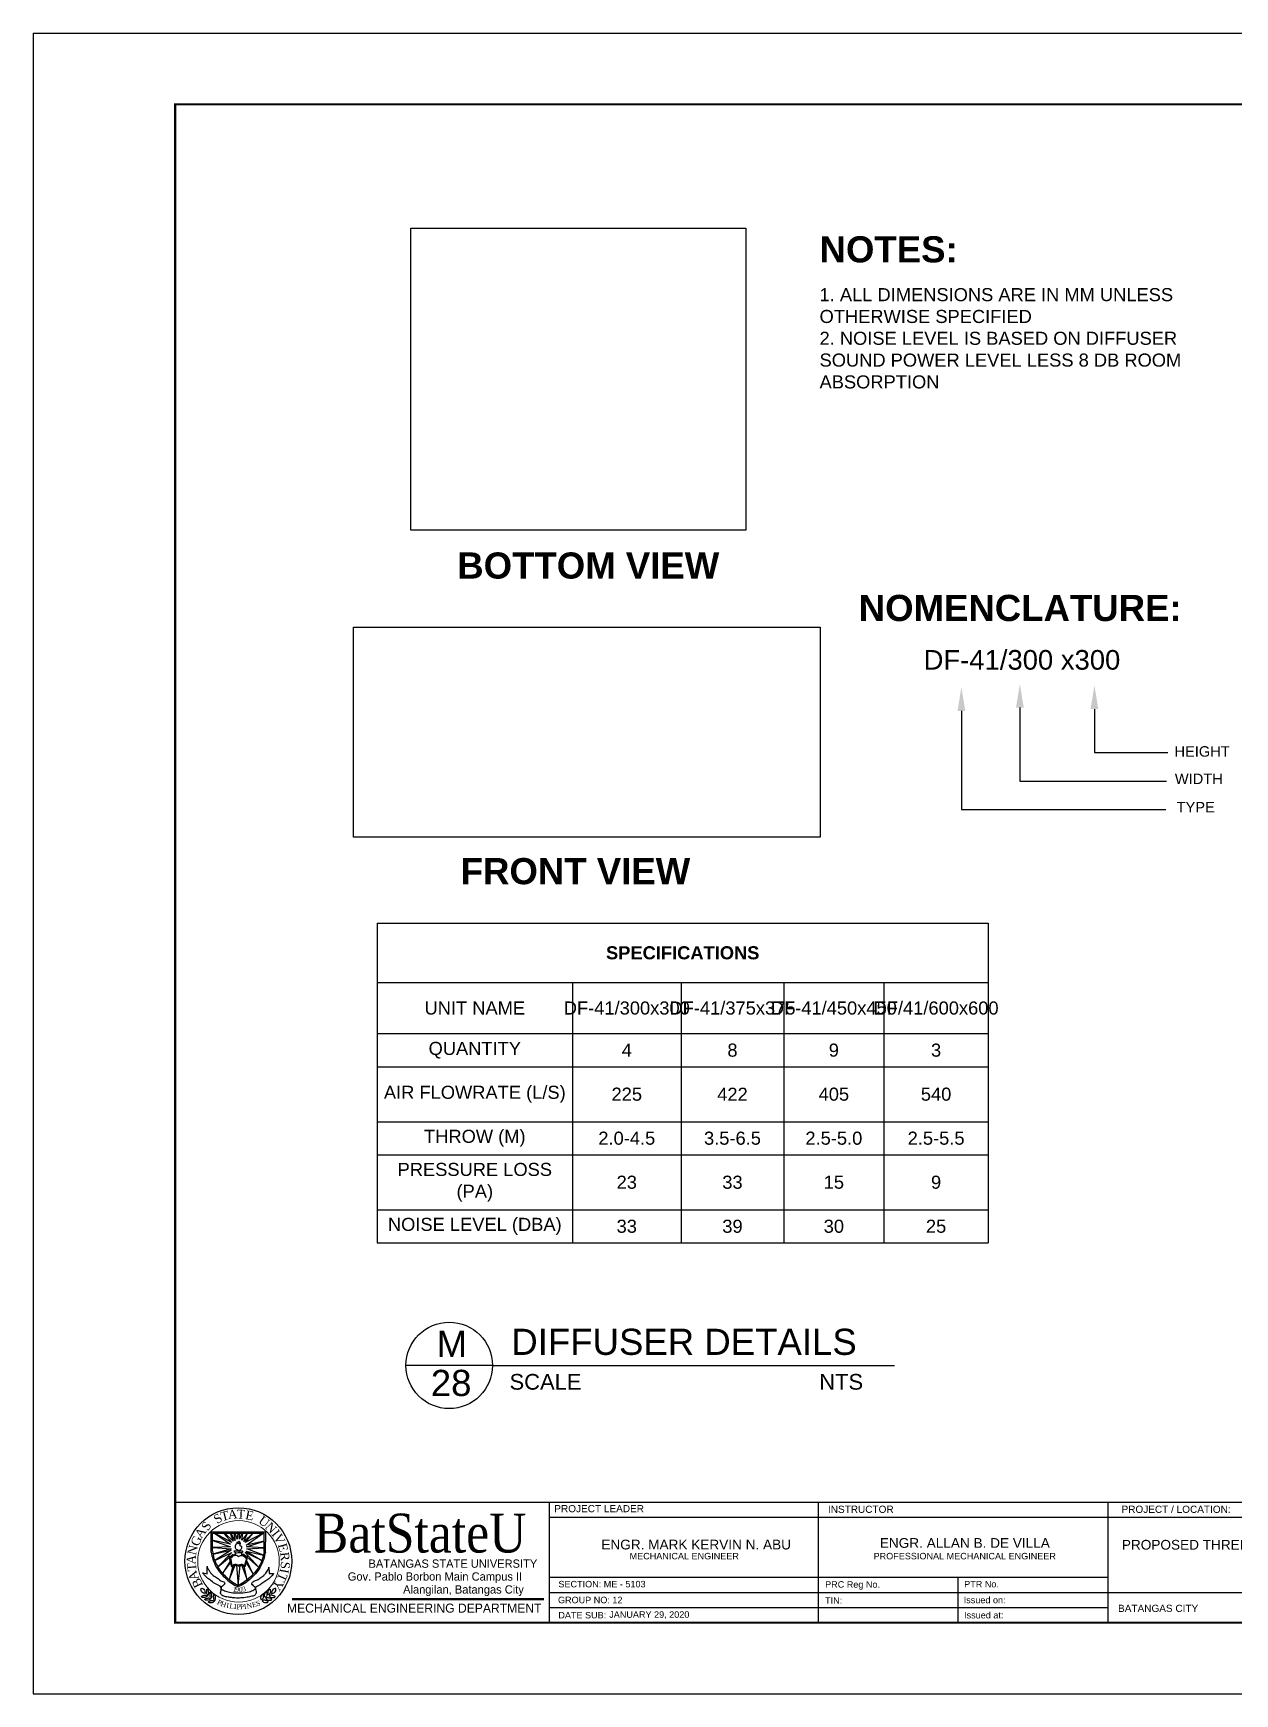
# Model space of a CAD drawing. Header units: inches. Extents: x 54.1 to 72, y 24.2 to 36.9.
# Drawn here: x 54.1 to 63.28, y 24.23 to 36.92 of the extents above; entities that cross this region are included whole.
import ezdxf
from ezdxf import colors
from ezdxf.entities.mleader import LeaderData, LeaderLine
from ezdxf.enums import TextEntityAlignment as Align
from ezdxf.math import Vec2, Vec3

# ---------------------------------------------------------------- set-up
doc = ezdxf.new("R2010")
doc.units = ezdxf.units.IN
doc.header["$MEASUREMENT"] = 0
doc.layers.add('template', color=7, linetype='Continuous')
doc.styles.add('arial', font='arial.ttf')
doc.styles.add('CGOTHIC', font='GOTHIC.TTF')
doc.styles.add('GARAMOND', font='GARA.TTF')
picture_1 = doc.add_image_def('image1.png', size_in_pixel=(274, 247))
picture_2 = doc.add_image_def('image2.png', size_in_pixel=(433, 195))

# ---------------------------------------------------------------- blocks, each defined once
blk = doc.blocks.new('*T1')
at = {"color": 0, "linetype": 'ByBlock', "lineweight": -2, "transparency": 16777216}
for p, q in [((0, 0), (4.668264921822953, 0)), ((0, 0), (0, -2.442978626648479)), ((4.668264921822953, 0), (4.668264921822953, -2.442978626648479)), ((0, -0.4533333333333331), (4.668264921822953, -0.4533333333333331)), ((1.491189802912743, -0.4533333333333331), (1.491189802912743, -2.442978626648479)), ((2.322251248176514, -0.4533333333333331), (2.322251248176514, -2.442978626648479)), ((3.106150662403735, -0.4533333333333331), (3.106150662403735, -2.442978626648479)), ((3.871483253006772, -0.4533333333333331), (3.871483253006772, -2.442978626648479)), ((0, -0.8438881309686224), (4.668264921822953, -0.8438881309686224)), ((0, -1.097221464301956), (4.668264921822953, -1.097221464301956)), ((0, -1.516766712141884), (4.668264921822953, -1.516766712141884)), ((0, -1.770100045475218), (4.668264921822953, -1.770100045475218)), ((0, -2.189645293315145), (4.668264921822953, -2.189645293315145)), ((0, -2.442978626648479), (4.668264921822953, -2.442978626648479))]:
    blk.add_line(p, q, dxfattribs=at)
at = {"color": 0, "transparency": 16777216, "char_height": 0.1, "attachment_point": 5, "style": 'arial'}
for s, insert, width in [('{\\fArial|b1|i0|c0|p34;SPECIFICATIONS}', (2.334132460911476, -0.2266666666666666), 4.548264921822953), ('UNIT NAME', (0.7455949014563714, -0.6486107321509778), 1.371189802912743), ('DF-41/300x300', (1.906720525544628, -0.6486107321509778), 0.7110614452637708), ('DF-41/375x375', (2.714200955290124, -0.6486107321509778), 0.6638994142272213), ('DF-41/450x450', (3.488816957705254, -0.6486107321509778), 0.6453325906030375), ('DF/41/600x600', (4.269874087414863, -0.6486107321509778), 0.6767816688161804), ('QUANTITY', (0.7455949014563714, -0.9705547976352875), 1.371189802912743), ('4', (1.906720525544628, -0.9705547976352875), 0.7110614452637708), ('8', (2.714200955290124, -0.9705547976352875), 0.6638994142272213), ('9', (3.488816957705254, -0.9705547976352875), 0.6453325906030375), ('3', (4.269874087414863, -0.9705547976352875), 0.6767816688161804), ('AIR FLOWRATE (L/S)', (0.7455949014563714, -1.30699408822192), 1.371189802912743), ('225', (1.906720525544628, -1.30699408822192), 0.7110614452637708), ('422', (2.714200955290124, -1.30699408822192), 0.6638994142272213), ('405', (3.488816957705254, -1.30699408822192), 0.6453325906030375), ('540', (4.269874087414863, -1.30699408822192), 0.6767816688161804), ('THROW (M)', (0.7455949014563714, -1.643433378808549), 1.371189802912743), ('2.0-4.5', (1.906720525544628, -1.643433378808549), 0.7110614452637708), ('3.5-6.5', (2.714200955290124, -1.643433378808549), 0.6638994142272213), ('2.5-5.0', (3.488816957705254, -1.643433378808549), 0.6453325906030375), ('2.5-5.5', (4.269874087414863, -1.643433378808549), 0.6767816688161804), ('PRESSURE LOSS (PA)', (0.7455949014563714, -1.979872669395178), 1.371189802912743), ('23', (1.906720525544628, -1.979872669395178), 0.7110614452637708), ('33', (2.714200955290124, -1.979872669395178), 0.6638994142272213), ('15', (3.488816957705254, -1.979872669395178), 0.6453325906030375), ('9', (4.269874087414863, -1.979872669395178), 0.6767816688161804), ('NOISE LEVEL (DBA)', (0.7455949014563714, -2.31631195998181), 1.371189802912743), ('33', (1.906720525544628, -2.31631195998181), 0.7110614452637708), ('39', (2.714200955290124, -2.31631195998181), 0.6638994142272213), ('30', (3.488816957705254, -2.31631195998181), 0.6453325906030375), ('25', (4.269874087414863, -2.31631195998181), 0.6767816688161804)]:
    blk.add_mtext(s, dxfattribs=dict(at, insert=insert, width=width))

msp = doc.modelspace()

# ---------------------------------------------------------------- linework, layer by layer
for p, q in [((54.10454553039227, 36.92036558097482), (72.00027462474281, 36.92036558097482)), ((62.00302613771299, 31.20345134974554), (62.762760480918, 31.20345134974554)), ((61.55615972622417, 30.98793161131377), (62.75762398213509, 30.98793161131377)), ((57.61309014863387, 26.7402755659509), (56.95254321317348, 26.7402755659509)), ((57.61309014863387, 26.7402755659509), (60.6856893316922, 26.7402755659509))]:
    msp.add_line(p, q)
msp.add_circle((57.28281668090367, 26.7402755659509), 0.3302734677301942)
at = {"layer": 'template'}
for p, q in [((54.10454553039227, 36.92036558097482), (54.10454553039227, 24.23066676861717)), ((55.18913517247421, 25.69597048535582), (71.45797980370173, 25.69597048535582)), ((58.04563406314674, 25.69616429299811), (58.04563406314674, 24.7729615896582)), ((58.04563406314674, 25.69597048535582), (58.04563406314674, 24.7729615896582)), ((60.10231971773032, 25.69616429299811), (60.10231971773032, 24.7729615896582)), ((60.10231971773032, 25.69597048535582), (60.10231971773032, 24.7729615896582)), ((62.31785000777131, 24.7729615896582), (62.31785000777131, 25.69597048535582)), ((58.04563406314674, 25.58059437339375), (68.24323852218589, 25.58059437339375)), ((55.46426418571394, 25.46952618452253), (55.88096702554094, 25.46874600977742)), ((55.46426418571394, 25.31331051884971), (55.46426418571394, 25.46952618452253)), ((55.61293952294812, 25.37292898638444), (55.46914774783062, 25.40421221345523)), ((55.46914774783062, 25.40421221345523), (55.61293952294812, 25.3543543972472)), ((55.47309939484433, 25.45815972712072), (55.86926031894836, 25.45815972712072)), ((55.47309939484433, 25.31954074915436), (55.47309939484433, 25.45815972712072)), ((55.62272136162676, 25.38661523427283), (55.48968911857327, 25.45815972712072)), ((55.48968911857327, 25.45815972712072), (55.61293952294812, 25.37292898638444)), ((55.56892152138641, 25.45815972712072), (55.56305263617048, 25.45211451827774)), ((55.56305263617048, 25.45211451827774), (55.62272136162676, 25.38661523427283)), ((55.63348089368981, 25.39639133381897), (55.56892152138641, 25.45815972712072)), ((55.6139177613145, 25.45815972712072), (55.60902656948423, 25.45815972712072)), ((55.60902656948423, 25.45815972712072), (55.63348089368981, 25.39639133381897)), ((55.64815392419831, 25.40323460350041), (55.6139177613145, 25.45815972712072)), ((55.64815392419831, 25.45815972712072), (55.63779833982659, 25.45493406953651)), ((55.63779833982659, 25.45493406953651), (55.64815392419831, 25.40323460350041)), ((55.66282640972616, 25.41105548313724), (55.64815392419831, 25.45815972712072)), ((55.66673936318767, 25.45815972712072), (55.66282640972616, 25.41105548313724)), ((55.68043361035126, 25.45815972712072), (55.66673936318767, 25.45815972712072)), ((55.69804081097698, 25.45815972712072), (55.68043361035126, 25.41203309309146)), ((55.68043361035126, 25.41203309309146), (55.68043361035126, 25.45815972712072)), ((55.74108057417283, 25.45815972712072), (55.69804081097698, 25.4051898234099)), ((55.69804081097698, 25.4051898234099), (55.70488793455695, 25.45815972712072)), ((55.70488793455695, 25.45815972712072), (55.69804081097698, 25.45815972712072)), ((55.78607681410091, 25.45815972712072), (55.71271329650409, 25.3954137238639)), ((55.71271329650409, 25.3954137238639), (55.74108057417283, 25.45815972712072)), ((55.86041802508566, 25.45815972712072), (55.72347337354722, 25.38563762431801)), ((55.72347337354722, 25.38563762431801), (55.78607681410091, 25.45815972712072)), ((55.73032049712805, 25.36706332665742), (55.86041802508566, 25.45815972712072)), ((55.86926031894836, 25.39736894377313), (55.73032049712805, 25.36706332665742)), ((55.73423345059194, 25.35239917733736), (55.86926031894836, 25.39736894377313)), ((55.86926031894836, 25.3183657039898), (55.86926031894836, 25.45815972712072)), ((55.87809552807698, 25.31331051884971), (55.88096702554094, 25.46874600977742)), ((55.6168519314312, 25.33871292944963), (55.47785203821599, 25.29644088277005)), ((55.47785203821599, 25.29644088277005), (55.61783016979723, 25.32698160999525)), ((55.61293952294812, 25.3543543972472), (55.47795134814322, 25.34848902899563)), ((55.47795134814322, 25.34848902899563), (55.6168519314312, 25.33871292944963)), ((55.61783016979723, 25.32698160999525), (55.49126834103294, 25.24924559153806)), ((55.49126834103294, 25.24924559153806), (55.62272136162676, 25.30938492228802)), ((55.62272136162676, 25.30938492228802), (55.515254555002, 25.1995816996263)), ((55.515254555002, 25.1995816996263), (55.63250320030511, 25.29765360283338)), ((55.60190280201533, 25.27205808920172), (55.61584807902398, 25.20799272086277)), ((55.61271117649869, 25.27069471126777), (55.6231676999119, 25.21112783495673)), ((55.64626904985374, 25.3107541771563), (55.64626904985374, 25.29256968129861)), ((55.69662366237378, 25.30858229749223), (55.69662366237378, 25.29040489026309)), ((55.82576936881156, 25.19737495041557), (55.71173505813834, 25.30058643269669)), ((55.73452937450986, 25.26546942395251), (55.71989013273679, 25.21008260260789)), ((55.85071589638113, 25.24824483572744), (55.72347337354722, 25.30938492228802)), ((55.72347337354722, 25.30938492228802), (55.82576936881156, 25.19737495041557)), ((55.72564130236071, 25.20694748851389), (55.7427224856807, 25.27253997624149)), ((55.73032049712805, 25.32111595026726), (55.85071589638113, 25.24824483572744)), ((55.73032049712805, 25.32111595026726), (55.86323042964085, 25.29071956950199)), ((55.86926031894836, 25.34653380908646), (55.73423345059194, 25.35239917733736)), ((55.73618938234364, 25.33871292944963), (55.86926031894836, 25.34653380908646)), ((55.86323042964085, 25.29071956950199), (55.73618938234364, 25.33871292944963)), ((55.40169026395114, 25.15494178305872), (55.4348416423968, 25.14806571671923)), ((55.4348416423968, 25.14806571671923), (55.43293115841914, 25.19775391595229)), ((55.60804833111933, 25.24290802832818), (55.55189279207463, 25.14998352667894)), ((55.55189279207463, 25.14998352667894), (55.61000480785071, 25.2282438790098)), ((55.60266084068127, 25.10249341794421), (55.64717568583183, 25.21358002116648)), ((55.63054672357288, 25.20380392162102), (55.60266084068127, 25.10249341794421)), ((55.65891345626261, 25.21064719130297), (55.67117985689555, 25.05961909304316)), ((55.67117985689555, 25.05961909304316), (55.68630249556588, 25.21162480125725)), ((55.69901904934187, 25.21064719130297), (55.73845950495064, 25.10149909888901)), ((55.73845950495064, 25.10149909888901), (55.71662624996651, 25.20478153157527)), ((55.73129873549493, 25.23410953873708), (55.78603070880757, 25.14512244771155)), ((55.78603070880757, 25.14512244771155), (55.73716762070927, 25.24681846814702)), ((55.90496163289487, 25.19818025094728), (55.90699582820099, 25.14939647678321)), ((55.90699582820099, 25.14939647678321), (55.93954132500198, 25.15046570486047)), ((58.04563406314674, 25.12089732574129), (62.31785000777131, 25.12089732574129)), ((58.04563406314674, 25.00491874704688), (64.4406672164908, 25.00491874704622)), ((61.17018363898029, 25.12089732574129), (61.17018363898029, 24.77296158965789)), ((58.04563406314674, 24.88894016835238), (59.9084662739146, 24.88894016835238)), ((58.04563406314674, 24.88894016835238), (62.31785000777069, 24.88894016835232)), ((60.10231971773032, 24.88894016835238), (61.96515192849779, 24.88894016835238)), ((54.10454553039227, 24.23066676861717), (72.00027462474281, 24.23066676861717))]:
    msp.add_line(p, q, dxfattribs=at)
at = {"layer": 'template', "linetype": 'Continuous', "ltscale": 0.5}
msp.add_line((60.10231971773032, 25.69597048535582), (60.10231971773032, 24.7729615896582), dxfattribs=at)
at = {"layer": 'template', "linetype": 'Continuous', "lineweight": 50}
msp.add_line((56.08401691542423, 24.95473007061952), (58.00570454467839, 24.95473007061952), dxfattribs=at)
at = {"layer": 'template', "linetype": 'Continuous', "const_width": 0.01538348159496552}
msp.add_lwpolyline([(55.18913517247421, 24.7729615896582), (71.45797980370185, 24.7729615896582), (71.45797980370185, 36.37807075993408), (55.18913517247421, 36.37807075993408)], close=True, dxfattribs=at)
at = {"layer": 'template'}
msp.add_circle((55.67191552795941, 25.24425895211346), 0.4078973871286183, dxfattribs=at)
at = {"layer": 'template', "lineweight": 20}
for centre, radius in [((55.67191552795941, 25.24425895211346), 0.4078973871286183), ((55.67337749290766, 25.24308244496553), 0.3115138114133634)]:
    msp.add_circle(centre, radius, dxfattribs=at)
at = {"layer": 'template', "start_tangent": (-0.9999999999999999, 0)}
msp.add_spline([(55.66997327208094, 25.32686793441866), (55.65762730442771, 25.33357858259521), (55.65112951276467, 25.34375254665762), (55.65112951276467, 25.35500905197589), (55.65112951276467, 25.36366792464111), (55.65372852043407, 25.36821378178192), (55.65632807308378, 25.37687265444783), (55.66022685707691, 25.37600667973917), (55.66152608842157, 25.38466555240467), (55.66412564107156, 25.39115963403455), (55.66759116628975, 25.38639721034702), (55.6743053148503, 25.38033626181019), (55.67950387516834, 25.38033626181019), (55.67907061639352, 25.3872631850563), (55.67668796562282, 25.39354070014017), (55.67712122439769, 25.39570549117576), (55.68340265916174, 25.3902936593253), (55.68340265916174, 25.38531496056737), (55.68448553360849, 25.38055253688026), (55.68448553360849, 25.37535727157581), (55.68253614161256, 25.36734780707269), (55.68730144315612, 25.35998775073296), (55.69314961914682, 25.36020431727974), (55.69683150126303, 25.35067976138035), (55.69574862681611, 25.34288657194856), (55.69011735270198, 25.33227976626938), (55.68470243548694, 25.32773361765237), (55.67798774194631, 25.32643480132595), (55.66975691518383, 25.32643480132595), (55.67019017395842, 25.32643480132595)], degree=3, dxfattribs=at)
at = {"layer": 'template'}
for points in [[(55.46426418571372, 25.31331051884979), (55.47694913067573, 25.25917769224646), (55.50335993161269, 25.19856645801463), (55.53955202624905, 25.14773132332829), (55.61193730548115, 25.08223203932264), (55.66084595389191, 25.05388164211579), (55.67062779257014, 25.05094881225188)], [(55.47309939484421, 25.31954074915436), (55.48578433980322, 25.26540792255145), (55.51219514074069, 25.20479668831894), (55.54838723537694, 25.1539615536324), (55.62077251460812, 25.08846226962695), (55.66968116302064, 25.0601118724201), (55.67946300170064, 25.05717904255599)], [(55.60190280201522, 25.27205808920184), (55.60174291725167, 25.27902421623876), (55.6120044977045, 25.28050758999814), (55.62317859950269, 25.28477182825299), (55.63677202543971, 25.2915643811389), (55.64626904985334, 25.29256968129889), (55.64626904985334, 25.29678966845458)], [(55.86926031894836, 25.31954074915436), (55.85657537398885, 25.26540792255145), (55.83016457305013, 25.20479668831894), (55.79397247841575, 25.1539615536324), (55.72158719918315, 25.08846226962695), (55.67267855077165, 25.0601118724201), (55.66289671209324, 25.05717904255599)], [(55.87809552807687, 25.31331051884979), (55.86541058311633, 25.25917769224646), (55.83899978217949, 25.19856645801463), (55.80280768754261, 25.14773132332829), (55.73042240831205, 25.08223203932264), (55.68151375989902, 25.05388164211579), (55.67173192122237, 25.05094881225188)], [(55.74251077631368, 25.2717270030538), (55.74029144372332, 25.2795465409381), (55.72931173990656, 25.27693404301741), (55.7230379348552, 25.28006915711143), (55.71833258106506, 25.28581676912561), (55.71153614058619, 25.28999682409233), (55.70578497096335, 25.29417717053474), (55.69662366237367, 25.29417717053474)], [(55.61584807902398, 25.20799272086277), (55.62473615117392, 25.20160561086474), (55.63414685875074, 25.20380392162108), (55.64042120878071, 25.21048833697245), (55.6471756858316, 25.21358002116648), (55.65662835683696, 25.21358002116648), (55.66394797772381, 25.21205589401908), (55.67126759860986, 25.20839845522611), (55.68329257328611, 25.21101095314669), (55.69061219417097, 25.21310112636781), (55.69901904934187, 25.21064719130311), (55.71662624996623, 25.20478153157535), (55.72564130236071, 25.20694748851389)], [(55.62316769991168, 25.21112783495673), (55.63310104291617, 25.21112783495673), (55.6346694941783, 25.21530788992371), (55.64146647963668, 25.21896562019183), (55.65296881888537, 25.22157811811153), (55.66394797772381, 25.21635283079664), (55.6707444182025, 25.21530788992371), (55.67963249035284, 25.2158305060984), (55.68642947581048, 25.21896562019183), (55.696362818816, 25.22001056106442), (55.70263662386611, 25.21948794489061), (55.70838779348873, 25.21530788992371), (55.71152469601572, 25.21269539200376), (55.7198901327364, 25.21008260260792)], [(55.41641240402043, 24.99830758667779), (55.39677651133792, 25.00533568641547), (55.38769138461242, 25.01939188589151), (55.38651907728268, 25.03315537775069), (55.3882775382765, 25.03549817211493), (55.40029343332361, 25.03432677493291), (55.41230932837072, 25.02349177603032), (55.41699855768525, 25.01294948474464), (55.41846368677506, 25.0029931754078), (55.41846368677506, 24.9980148790603), (55.41729137944571, 24.9980148790603), (55.41465394302867, 25.000650381042), (55.41436061112569, 25.000650381042)], [(55.44038909873359, 24.98482631823262), (55.44535584553523, 24.99785364901757), (55.44411415883485, 25.01398260378864), (55.44100994208395, 25.02328775910397), (55.43418117537334, 25.0294912904339), (55.43107695861886, 25.02887102230821), (55.42859358521855, 25.02018613511797), (55.42797274187029, 25.01212151605407), (55.4292144285692, 25.00281636073831), (55.4292144285692, 24.999094185269), (55.43293948867159, 24.99289093729678), (55.44038909873359, 24.9854465863584), (55.44163078543312, 24.9854465863584)], [(55.4652998642531, 24.96344931140178), (55.47026661105684, 24.97647664218656), (55.46902492435493, 24.99260559695722), (55.4659207076042, 25.00191075227315), (55.45909194089188, 25.00811428360223), (55.45598772414115, 25.00749401547677), (55.45350435074027, 24.99880912828647), (55.4528835073894, 24.99074450922248), (55.45412519408944, 24.98143935390721), (55.45412519408944, 24.97771717843824), (55.45785025419269, 24.97151393046511), (55.4652998642531, 24.96406957952746), (55.46654155095462, 24.96406957952746)], [(55.87712034754344, 24.96528565681431), (55.87270266042276, 24.97850927060495), (55.8746176663613, 24.99457220060251), (55.87810824774004, 25.00373942039591), (55.88519043253677, 25.00965199295337), (55.8882659989975, 25.00890246967589), (55.89038405656385, 25.00012133984533), (55.89066714844171, 24.99203781424714), (55.8890374682212, 24.98279271588695), (55.88888183170229, 24.97907379568074), (55.88490065098586, 24.97303172995166), (55.87714628301489, 24.96590538247895), (55.87590568224198, 24.96595730152413)], [(55.90290317077478, 24.98560236634336), (55.89848548365387, 24.99882598013358), (55.90040048959344, 25.01488891013173), (55.90389107097116, 25.02405612992482), (55.9109732557684, 25.02996870248163), (55.91404882222884, 25.02921917920506), (55.91616687979382, 25.02043804937464), (55.91644997167344, 25.0123545237766), (55.91482029145305, 25.00310942541546), (55.91466465493238, 24.99939050520993), (55.91068347421691, 24.99334843948106), (55.90292910624623, 24.98622209200738), (55.90168850547394, 24.98627401105333)], [(55.92742259305328, 24.99806929938049), (55.94733518117431, 25.00427021073924), (55.95700009880198, 25.01793423791279), (55.95874687818525, 25.03163667471862), (55.95708791508417, 25.03405094726435), (55.9450335486431, 25.03338299901847), (55.93257511491987, 25.0230599004444), (55.92744917840139, 25.01272290127057), (55.92556902429368, 25.00283656122989), (55.92536086518891, 24.99786261869858), (55.92653214726482, 24.99781360063531), (55.92927747617989, 25.00033651773797), (55.92957055154687, 25.00032425255694)], [(55.43547691594495, 24.97827161269419), (55.42436769360927, 24.96984753409376), (55.40853872670152, 24.96651155229833), (55.39873631822468, 24.96687879216825), (55.39086525531889, 24.97169150704557), (55.39058916262468, 24.97484502365612), (55.39822768936529, 24.97966657093562), (55.40579374102634, 24.98252635928589), (55.41507329784037, 24.98394675593562), (55.41864580224012, 24.98499164948487), (55.42564531695166, 24.98315775963514), (55.43488158919956, 24.97809749028358), (55.43523015697548, 24.97690573260377)], [(55.46038768146531, 24.95689460586184), (55.44927845912952, 24.94847052726195), (55.43344949222177, 24.9451345454668), (55.42364708374441, 24.94550178533732), (55.41577602083913, 24.95031450021381), (55.41549992814618, 24.95346801682436), (55.42313845488644, 24.95828956410481), (55.43070450654682, 24.96114935245427), (55.43998406335925, 24.96256974910384), (55.44355656776122, 24.9636146426538), (55.45055608247173, 24.96178075280421), (55.45979235471981, 24.95672048345196), (55.46014092249493, 24.95552872577227)], [(55.48764306164304, 24.93756711906491), (55.47653383930668, 24.92914304046531), (55.46070487239933, 24.92580705866999), (55.45090246392363, 24.92617429854025), (55.44303140101709, 24.93098701341635), (55.442755308323, 24.93414053002744), (55.4503938350644, 24.93896207730785), (55.45795988672415, 24.94182186565721), (55.46723944353744, 24.94324226230708), (55.47081194793816, 24.94428715585636), (55.47781146264936, 24.94245326600745), (55.48704773489686, 24.9373929966549), (55.4873963026734, 24.93620123897532)], [(55.49255524443026, 24.94412182460417), (55.4975219912327, 24.95714915538889), (55.49628030453266, 24.97327811016024), (55.49317608777966, 24.98258326547549), (55.48634732106945, 24.98878679680525), (55.48324310431821, 24.98816652867987), (55.48075973091773, 24.97948164148946), (55.48013888756697, 24.97141702242559), (55.48138057426866, 24.96211186711051), (55.48138057426866, 24.95838969164089), (55.4851056343694, 24.9521864436681), (55.49255524443026, 24.94474209273051), (55.4937969311307, 24.94474209273051)], [(55.84908065739864, 24.9471147110184), (55.84466297027939, 24.96033832480848), (55.84657797621679, 24.97640125480689), (55.85006855759531, 24.98556847459981), (55.85715074239278, 24.99148104715679), (55.86022630885174, 24.99073152388008), (55.86234436641791, 24.98195039404957), (55.86262745829697, 24.9738668684509), (55.86099777807544, 24.96462177009062), (55.86084214155801, 24.96090284988492), (55.85686096084106, 24.95486078415522), (55.84910659286976, 24.94773443668266), (55.84786599209832, 24.94778635572772)], [(55.85371447018264, 24.94036034328125), (55.86446173813914, 24.93147911855559), (55.88013737319812, 24.92748419259573), (55.88994656440588, 24.92744124003849), (55.89801197919422, 24.93192063062881), (55.89841968943153, 24.9350598449496), (55.89098944793983, 24.94019656767282), (55.88354959049059, 24.94337021671632), (55.87433754070122, 24.9451773802351), (55.87081185113794, 24.94637073823779), (55.86374177689163, 24.94483112519078), (55.85430199564399, 24.94016148056344), (55.85390390136456, 24.93898533992257)], [(55.88175416032846, 24.95853128907698), (55.89250142828604, 24.94965006435141), (55.9081770633419, 24.94565513839237), (55.91798625455061, 24.94561218583505), (55.92605166933777, 24.95009157642506), (55.92645937957394, 24.95323079074518), (55.91902913808434, 24.95836751346863), (55.91158928063624, 24.96154116251197), (55.90237723084539, 24.96334832603074), (55.89885154128035, 24.96454168403384), (55.89178146703614, 24.96300207098659), (55.88234168578879, 24.95833242635925), (55.88194359150947, 24.95715628571816)], [(55.90753698355854, 24.9788479986062), (55.91828425151687, 24.96996677388069), (55.93395988657392, 24.9659718479216), (55.94376907778258, 24.96592889536433), (55.95183449256996, 24.97040828595368), (55.95224220280693, 24.97354750027427), (55.94481196131579, 24.97868422299789), (55.93737210386672, 24.98185787204105), (55.92816005407684, 24.98366503556065), (55.92463436451294, 24.98485839356289), (55.91756429026924, 24.98331878051551), (55.9081245090199, 24.97864913588799), (55.90772641474058, 24.97747299524741)]]:
    msp.add_spline(points, degree=3, dxfattribs=at)
for points, end_tangent in [([(55.61271117649858, 25.27069471126777), (55.6263046024352, 25.27800988032928), (55.63571531001332, 25.2863699902625), (55.64512601759014, 25.28898277965826), (55.65453727014688, 25.29002772053102), (55.66394797772381, 25.2863699902625), (55.66760751567637, 25.281667610597), (55.67126759860986, 25.2790548212015), (55.67649558782546, 25.2837574923432), (55.68852056250034, 25.2863699902625), (55.70002290174875, 25.28846016348439), (55.7125705118508, 25.2827125514701), (55.72093594857199, 25.2743521500606), (55.73139192700461, 25.27069471126777), (55.73452937450946, 25.27226226831494), (55.73452937450946, 25.26546942395251)], (0, -0.9999999999999999)), ([(55.64377065334838, 25.32330843150698), (55.6595821462202, 25.322442748274), (55.67604379974608, 25.32179334011073), (55.68709053605517, 25.32200961518095), (55.6968369510592, 25.32309215643659), (55.70225241325443, 25.32265902334439), (55.7024687701533, 25.31746375804034), (55.7024687701533, 25.31313446744509), (55.70051937815487, 25.30923801846672), (55.69597097848953, 25.30858861030345), (55.68687363417661, 25.30772263559436), (55.6710621413045, 25.30772263559436), (55.65221783700827, 25.30728979397765), (55.64745308044428, 25.31010370170049), (55.64203816322879, 25.31356730906217), (55.64355429644939, 25.3235249980537), (55.64355429644939, 25.32460724783335)], (-0.9999999999999999, 0))]:
    msp.add_spline(points, degree=3, dxfattribs=dict(at, end_tangent=end_tangent))
for points, knots in [([(55.93954132499238, 25.15046570486047), (55.94025651531058, 25.15048920124821), (55.94463710075127, 25.14966406227481), (55.91982238365171, 25.12639634007025), (55.90465161157562, 25.10641192287335), (55.87356734221765, 25.0891903121221), (55.8449178991001, 25.06990359193577), (55.82395381987556, 25.05302077542567), (55.80131812004061, 25.04562186084354), (55.80593691813863, 25.02209887643145), (55.81154415665554, 25.00335343497594), (55.79828219949434, 24.98044451006337), (55.77094568210134, 24.97527355389574), (55.73530476184288, 24.9660310407682), (55.69148124189996, 24.96268510752524), (55.64861747420059, 24.96162677472492), (55.61057277277996, 24.96745496579652), (55.57701269067041, 24.9710305303735), (55.55277439407377, 24.97972675575165), (55.53963083067651, 24.98963943675381), (55.53490161707521, 24.99851522223716), (55.53876747360988, 25.01450241783033), (55.54214085445693, 25.03030875040489), (55.53668508114185, 25.05757834496399), (55.49790583751451, 25.06558009590896), (55.46833861914763, 25.0906389515412), (55.44079918634452, 25.11193916390107), (55.41727877967412, 25.1280037090682), (55.4093033042459, 25.14375465315434), (55.39639219544335, 25.1559215645317), (55.40142312845933, 25.15525458304834), (55.40670395500445, 25.15390187238512)], [1.525095656157899, 1.525095656157899, 1.525095656157899, 1.525095656157899, 1.532073439714945, 1.584611653445307, 1.633557699203474, 1.698069394868759, 1.768711422982009, 1.823631015308407, 1.856154234178382, 1.874433490199606, 1.942755212561803, 1.959564091195693, 2.013837299675208, 2.081715660362138, 2.16866491017215, 2.253261208395837, 2.318126109263639, 2.380395805849081, 2.439478836986802, 2.457200355228811, 2.47009170078436, 2.492272387439186, 2.543517825134331, 2.560296933448299, 2.63925905372425, 2.721631091937967, 2.780104208351207, 2.83264790874378, 2.871086442014402, 2.885372415228334, 2.911144755596124, 2.911144755596124, 2.911144755596124, 2.911144755596124]), ([(55.43587074902626, 25.20295106332418), (55.42677794131862, 25.20295106332418), (55.44889004189895, 25.17355560473661), (55.45928714020829, 25.15314962971425), (55.48739282418853, 25.12818737729254), (55.5189250926839, 25.10976841111111), (55.53944296384884, 25.08895375374945), (55.57246384601723, 25.08364299714998), (55.56462487227424, 25.06694903060026), (55.55606165573744, 25.0579649813964), (55.54461738820476, 25.0510139637469), (55.53575347729185, 25.03328499586465), (55.56362586812736, 25.01750076075931), (55.595456032919, 25.00834340842303), (55.6348367178806, 25.00150324000154), (55.66717054400334, 25.00191674299419), (55.70516910274091, 25.00127028300352), (55.74749803939994, 25.00634712498416), (55.78261856042957, 25.02063343890649), (55.80182527884796, 25.03200525650275), (55.80186914626762, 25.04428901942746), (55.7915405199937, 25.0517986677414), (55.78493458789916, 25.06096483046577), (55.77300922862429, 25.06720046029725), (55.77664474649106, 25.07950948750304), (55.7875749835892, 25.0925560510355), (55.8124133172924, 25.09652388555668), (55.83826335188206, 25.11492893928409), (55.86281819723587, 25.13176051073012), (55.88123464860445, 25.15039392508885), (55.89259693226251, 25.16731516893393), (55.90260194758804, 25.17990316799382), (55.90498076266198, 25.19599499380627), (55.90496163289487, 25.19818025094597)], [0, 0, 0, 0, 0.05015677469219555, 0.09732988766647072, 0.1694151139278983, 0.2384692306494788, 0.2973822676683504, 0.3451903182396956, 0.3616090209925562, 0.3847529242964197, 0.4154017067456758, 0.4352101649147582, 0.4800821809355452, 0.5490858808861575, 0.6375930781833767, 0.6923967532031811, 0.7281811549174904, 0.8475461255036302, 0.9203779007532701, 0.9448798244669602, 0.9592911423911742, 0.9797220685047265, 1.010309388920202, 1.0239692014398, 1.04625377209704, 1.066064239801861, 1.119080784730223, 1.173808363987066, 1.241086004031144, 1.282544166848485, 1.318293235418971, 1.350594180699833, 1.379884751441026, 1.379884751441026, 1.379884751441026, 1.379884751441026]), ([(55.43296065268447, 25.2018445850438), (55.43379179346073, 25.20280694270224), (55.43529660284474, 25.2034705676501), (55.43757066157491, 25.20343417631003), (55.4379253220842, 25.20342850074374)], [3.048467652411605, 3.048467652411605, 3.048467652411605, 3.048467652411605, 3.058869043701317, 3.060790980851063, 3.060790980851063, 3.060790980851063, 3.060790980851063]), ([(55.66631415972273, 25.11952721220002), (55.66849089275132, 25.11918160587746), (55.67230547522354, 25.11857595336813), (55.67505855310105, 25.11884397414579), (55.67713441958523, 25.1194715790052)], [0, 0, 0, 0, 0.01145534241193477, 0.02007473945295952, 0.02007473945295952, 0.02007473945295952, 0.02007473945295952]), ([(55.66631415972273, 25.1158056487227), (55.66849089275132, 25.11546004240103), (55.67230547522354, 25.11485438989152), (55.67505855310105, 25.1151224106695), (55.67713441958523, 25.11575001552868)], [0, 0, 0, 0, 0.01145534241193477, 0.02007473945295952, 0.02007473945295952, 0.02007473945295952, 0.02007473945295952]), ([(55.66733067404203, 25.10701154203341), (55.66916104438889, 25.10729744672017), (55.67220969345783, 25.10773009471646), (55.67454547143717, 25.1075760128679), (55.67591769787043, 25.1072416600091)], [0.001785475800253517, 0.001785475800253517, 0.001785475800253517, 0.001785475800253517, 0.01145534241193477, 0.01823655825535834, 0.01823655825535834, 0.01823655825535834, 0.01823655825535834]), ([(55.66762917034833, 25.10333635394872), (55.66935538317779, 25.10360296577992), (55.67217186407839, 25.10398820613128), (55.67437070984079, 25.10386510076103), (55.67555580923198, 25.10360412425934)], [0.002311788731337244, 0.002311788731337244, 0.002311788731337244, 0.002311788731337244, 0.01145534241193477, 0.01762460161133982, 0.01762460161133982, 0.01762460161133982, 0.01762460161133982])]:
    msp.add_open_spline(points, degree=3, knots=knots, dxfattribs=at)

# ---------------------------------------------------------------- block references
msp.add_blockref('*T1', (56.73288713853306, 30.11915973006522))

# ---------------------------------------------------------------- texts
at = {"attachment_point": 1, "style": 'arial'}
for s, width, heights, insert, char_height in [('{\\fArial|b1|i0|c0|p34;NOTES:}', 3.072624775464789, [0.2660777602029025], (60.11244752817389, 35.36881248772174), 0.2), ('{\\H0.5x;1. ALL DIMENSIONS ARE IN MM UNLESS OTHERWISE SPECIFIED\\P2. NOISE LEVEL IS BASED ON DIFFUSER SOUND POWER LEVEL LESS 8 DB ROOM ABSORPTION}', 3.072624775464789, [0], (60.11244752817389, 34.97256588026637), 0.2), ('{\\fArial|b1|i0|c0|p34;BOTTOM VIEW }', 2.641817863832955, [0], (57.3442744824255, 32.95264291714641), 0.2), ('{\\fArial|b1|i0|c0|p34;NOMENCLATURE:}', 3.072624775464789, [0.2660777602029025], (60.41165567084684, 32.62834028961758), 0.2), ('DF-41/300 x300', 2.653060464068432, [0], (60.90766002295928, 32.20676597281532), 0.15), ('HEIGHT', 0.2, [0], (62.82417168760038, 31.47195619900453), 0.08), ('WIDTH', 0.6019956785757472, [0], (62.82700590077464, 31.26219136971787), 0.08), ('TYPE', 0.6019956785757472, [0], (62.84055234881426, 31.0457621266147), 0.08), ('{\\fArial|b1|i0|c0|p34;FRONT VIEW}', 2.321539277580314, [0], (57.37064441763245, 30.61710707394361), 0.2), ('M', 0.2, [0], (57.18644769690443, 27.00445116481787), 0.2), ('DIFFUSER DETAILS', 5.549897135456746, [0], (57.75766423732203, 27.0204719775116), 0.2), ('28', 0.2, [0], (57.14227214326917, 26.70616858495733), 0.2), ('SCALE                                       NTS', 5.044561879278717, [0], (57.74403118413975, 26.6746246458929), 0.12)]:
    msp.add_mtext_dynamic_manual_height_columns(s, width=width, gutter_width=1, heights=heights, dxfattribs=dict(at, insert=insert, char_height=char_height))
at = {"layer": 'template', "style": 'arial'}
for s, height, p in [('PROJECT LEADER', 0.05481516051081679, (58.085938708752, 25.61809326687905)), ('INSTRUCTOR', 0.05480365318206463, (60.17673379813323, 25.613212317827)), ('PROJECT / LOCATION:', 0.05480365318206463, (62.41967454912748, 25.613212317827)), ('PROJECT / LOCATION:', 0.05480365318206463, (62.41967454912748, 25.613212317827)), ('PROJECT / LOCATION:', 0.05480365318206463, (62.41967454912748, 25.613212317827)), ('ENGR. MARK KERVIN N. ABU', 0.07437126358779919, (58.44544219873154, 25.33384004862043)), ('ENGR. ALLAN B. DE VILLA', 0.07437126358779919, (60.57314783872783, 25.34602156921787)), ('PROPOSED THREE STOREY HOSPITAL', 0.07437126358779919, (62.42236483078875, 25.3323191691903)), ('MECHANICAL ENGINEER', 0.04958084239186611, (58.66113998041902, 25.25797663796147)), ('PROFESSIONAL MECHANICAL ENGINEER', 0.04958084239186611, (60.5252971181294, 25.25797663796147)), ('SECTION: ME - 5103', 0.04958084239186611, (58.11735994315694, 25.04391470825604)), ('PRC Reg No.', 0.04958084239186611, (60.15488850663093, 25.04151839751805)), ('PTR No.', 0.04958084239186611, (61.2174158028065, 25.0439147082561)), ('GROUP NO: 12', 0.04958084239186611, (58.11402907322542, 24.92258482723281)), ('TIN:', 0.04958084239186611, (60.15488850663689, 24.91849897200428)), ('Issued on:', 0.04958084239186611, (61.21408493287538, 24.92258482723262)), ('BATANGAS CITY', 0.05480365318206463, (62.39309207358912, 24.85623038518242)), ('DATE SUB:', 0.04958084239186611, (58.11677797152322, 24.80660624853855)), ('JANUARY 29, 2020', 0.04958084239186611, (58.50553600954851, 24.8113679293692)), ('Issued at:', 0.04958084239186611, (61.21687207291217, 24.80660624853838))]:
    msp.add_text(s, height=height, dxfattribs=at).set_placement(p)
at = {"layer": 'template'}
for s, height, style, width, p in [('BatStateU', 0.2974892545499386, 'GARAMOND', 0.9999999927252612, (57.06101791672791, 25.31027701949151)), ('BATANGAS STATE UNIVERSITY', 0.063322209838045, 'CGOTHIC', 0.999999992725142, (57.31087782686268, 25.19372842029106)), ('Gov. Pablo Borbon Main Campus II', 0.063322209838045, 'CGOTHIC', 0.999999992725142, (57.17404124019237, 25.09546496060696)), ('Alangilan, Batangas City', 0.063322209838045, 'CGOTHIC', 0.999999992725142, (57.39181119937069, 24.99648234838665))]:
    msp.add_text(s, height=height, dxfattribs=dict(at, style=style, width=width)).set_placement(p, align=Align.CENTER)
at = {"layer": 'template', "attachment_point": 1}
for s, insert, char_height, width, rotation in [('{\\fTimes New Roman|b0|i0|c0|p18;A}', (55.58784429266581, 25.63243507980559), 0.06798289785476969, 5.349098241559978, 5.718517234941523), ('{\\fTimes New Roman|b0|i0|c0|p18;T}', (55.66286611046303, 25.63869217986724), 0.06798289785476969, 0.05755701549181833, 356.815033537973), ('{\\fTimes New Roman|b0|i0|c0|p18;S}', (55.38279299898977, 25.50831875993874), 0.06798289785476969, 5.349098241559978, 56.11039181025814), ('{\\fTimes New Roman|b0|i0|c0|p18;S}', (55.47267669218314, 25.58309166783215), 0.06798289785476969, 5.349098241559977, 33.23179436628793), ('{\\fTimes New Roman|b0|i0|c0|p18;T}', (55.52959680247682, 25.61495479832417), 0.06798289785476969, 5.349098241559977, 14.447989898607076), ('{\\fTimes New Roman|b0|i0|c0|p18;E}', (55.73436084974611, 25.63350283973063), 0.06798289785476969, 5.349098241559977, 348.69044875446565), ('{\\fTimes New Roman|b0|i0|c0|p18;U}', (55.85910764870937, 25.59591498508593), 0.06798289785476969, 5.349098241559977, 323.5012554582918), ('{\\fTimes New Roman|b0|i0|c0|p18;N}', (55.9197887170252, 25.54954790410699), 0.06798289785476969, 5.349098241559978, 314.1356361302323), ('{\\fTimes New Roman|b0|i0|c0|p18;G}', (55.30349956284738, 25.37964938206978), 0.06798289785476969, 5.349098241559978, 65.93474426729648), ('{\\fTimes New Roman|b0|i0|c0|p18;A}', (55.33317358045701, 25.44939385469295), 0.06798289785476969, 5.349098241559978, 56.11039181025814), ('{\\fTimes New Roman|b0|i0|c0|p18;I}', (55.97389629188331, 25.4929402495406), 0.06798289785476969, 5.349098241559978, 308.6454006477478), ('{\\fTimes New Roman|b0|i0|c0|p18;V}', (55.9975926805364, 25.46244384295688), 0.06798289785476969, 5.349098241559977, 298.2001729969106), ('{\\fTimes New Roman|b0|i0|c0|p18;E}', (56.03807639614274, 25.38824209535293), 0.06798289785476969, 5.349098241559977, 285.47867801445466), ('{\\fTimes New Roman|b0|i0|c0|p18;A}', (55.27566751268074, 25.2223400168283), 0.06798289785476969, 5.349098241559978, 85.53704899705247), ('{\\fTimes New Roman|b0|i0|c0|p18;N}', (55.28120468744902, 25.30065942686335), 0.06798289785476969, 5.349098241559978, 77.56161187675723), ('{\\fTimes New Roman|b0|i0|c0|p18;R}', (56.05754681824374, 25.31764883873277), 0.06798289785476969, 5.349098241559977, 276.199548083418), ('{\\fTimes New Roman|b0|i0|c0|p18;T}', (55.28481506812648, 25.16448360757534), 0.06798289785476969, 5.349098241559977, 94.266521660718), ('{\\fTimes New Roman|b0|i0|c0|p18;A}', (55.30901571775547, 25.08650250363565), 0.06798289785476969, 5.349098241559978, 110.3667278636931), ('{\\fTimes New Roman|b0|i0|c0|p18;T}', (56.05008537910066, 25.13522590276262), 0.06798289785476969, 5.349098241559977, 245.97798613378282), ('{\\fTimes New Roman|b0|i0|c0|p18;I}', (56.05855486077019, 25.17926620957434), 0.06798289785476969, 5.349098241559978, 259.81080118950536), ('{\\fTimes New Roman|b0|i0|c0|p18;S}', (56.06607334748242, 25.23797676185015), 0.06798289785476969, 5.349098241559977, 266.0585725361012), ('{\\fTimes New Roman|b0|i0|c0|p18;B}', (55.34174695498569, 25.03134832929337), 0.06798289785476969, 5.349098241559978, 115.18408197048826), ('{\\fTimes New Roman|b0|i0|c0|p18;1}', (55.63323563336064, 25.05025333162951), 0.03807042279867104, 5.349098241559977, 350.69674362398143), ('{\\fTimes New Roman|b0|i0|c0|p18;9}', (55.6479616243833, 25.04633688070681), 0.03807042279867107, 5.349098241559977, 359.89651961375097), ('{\\fTimes New Roman|b0|i0|c0|p18;0}', (55.6761846858787, 25.04554861673987), 0.03807042279867107, 5.349098241559977, 359.89651961375097), ('{\\fTimes New Roman|b0|i0|c0|p18;3}', (55.69676660856805, 25.04599885210525), 0.038070422798671, 5.349098241559973, 14.572685391935561), ('{\\fTimes New Roman|b0|i0|c0|p18;Y}', (56.02296117598701, 25.07183299102386), 0.06798289785476969, 5.349098241559977, 237.49397808523273), ('{\\fTimes New Roman|b0|i0|c0|p18;P}', (55.52115001392275, 24.95221966008328), 0.03807042279867107, 5.349098241559977, 333.24497493074), ('{\\fTimes New Roman|b0|i0|c0|p18;P}', (55.52220842734624, 24.95221966008328), 0.03807042279867107, 5.349098241559977, 333.24497493074), ('{\\fTimes New Roman|b0|i0|c0|p18;H}', (55.54498393849059, 24.93875769338033), 0.03807042279867104, 5.349098241559977, 342.3689301798386), ('{\\fTimes New Roman|b0|i0|c0|p18;I}', (55.58376973019119, 24.92617075272497), 0.03807042279867104, 5.349098241559977, 350.74463181541375), ('{\\fTimes New Roman|b0|i0|c0|p18;L}', (55.60724181710685, 24.92268263070767), 0.03807042279867104, 5.349098241559977, 350.69674362398143), ('{\\fTimes New Roman|b0|i0|c0|p18;I}', (55.63897658247322, 24.9167236758812), 0.03807042279867104, 5.349098241559977, 357.8325323784422), ('{\\fTimes New Roman|b0|i0|c0|p18;P}', (55.6580907760071, 24.91496443469393), 0.03807042279867107, 5.349098241559977, 359.89651961375097), ('{\\fTimes New Roman|b0|i0|c0|p18;P}', (55.68211495324755, 24.9137259176471), 0.03807042279867107, 5.349098241559977, 7.516181028244294), ('{\\fTimes New Roman|b0|i0|c0|p18;I}', (55.71122669116033, 24.91509950172741), 0.03807042279867104, 5.349098241559977, 9.039111674845223), ('{\\fTimes New Roman|b0|i0|c0|p18;N}', (55.73085228731048, 24.91682537954046), 0.03807042279867104, 5.349098241559973, 12.924469197241866), ('{\\fTimes New Roman|b0|i0|c0|p18;E}', (55.7710101072754, 24.92695857599015), 0.038070422798671, 5.349098241559973, 14.572685391935561), ('{\\fTimes New Roman|b0|i0|c0|p18;S}', (55.80329396149159, 24.93626401466347), 0.038070422798671, 5.349098241559973, 14.572685391935561)]:
    msp.add_mtext(s, dxfattribs=dict(at, insert=insert, char_height=char_height, width=width, rotation=rotation))
at = {"layer": 'template', "linetype": 'Continuous', "lineweight": 0, "insert": (56.04334247071063, 24.91985230020825), "char_height": 0.0692256671773448, "width": 2.197337716831895, "attachment_point": 1}
msp.add_mtext('{\\fCentury Gothic|b0|i0|c0|p34;\\C7;MECHANICAL ENGINEERING DEPARTMENT}', dxfattribs=at)

# ---------------------------------------------------------------- pictures from other files: only their frames are drawn
image = msp.add_image(picture_1, insert=(56.99062987390604, 33.12284053418531), size_in_units=(2.5597502541204267, 2.3075120903932316))
image.dxf.flags = 7
image = msp.add_image(picture_2, insert=(56.55188968810121, 30.77610202037451), size_in_units=(3.564671149339924, 1.6053368917350697))
image.dxf.flags = 7

# ---------------------------------------------------------------- leaders
ml = msp.add_multileader_mtext('Standard')
ml.set_content('', color=256)
ml.set_leader_properties()
ml.build(insert=Vec2(0, 0))
ml.multileader.update_dxf_attribs({"text_right_attachment_type": 6, "dogleg_length": 0.36, "arrow_head_size": 0.18})
ctx = ml.context
ctx.base_point, ctx.char_height, ctx.arrow_head_size, ctx.landing_gap_size, ctx.plane_origin = Vec3(61.55615972622417, 30.98793161131377), 0.18, 0.18, 0.09, Vec3(61.19615972622417, 31.92185034032555)
ctx.right_attachment = 6
notes = []
notes.append((ctx, [(0, (1, 1, 0), (61.19615972622417, 30.98793161131377), (1, 0), 0.36, [(0, [(61.19615972622417, 31.92185034032555)], 0, [])])]))
ctx.mtext.insert, ctx.mtext.flow_direction = Vec3(61.64615972622417, 31.07793161131377), 5
ml = msp.add_multileader_mtext('Standard')
ml.set_content('', color=256)
ml.set_leader_properties()
ml.build(insert=Vec2(0, 0))
ml.multileader.update_dxf_attribs({"text_right_attachment_type": 6, "dogleg_length": 0.36, "arrow_head_size": 0.18})
ctx = ml.context
ctx.base_point, ctx.char_height, ctx.arrow_head_size, ctx.landing_gap_size, ctx.plane_origin = Vec3(62.00302613771299, 31.20345134974554), 0.18, 0.18, 0.09, Vec3(61.64302613771299, 31.94750744876919)
ctx.right_attachment = 6
notes.append((ctx, [(0, (1, 1, 0), (61.64302613771299, 31.20345134974554), (1, 0), 0.36, [(0, [(61.64302613771299, 31.94750744876919)], 0, [])])]))
ctx.mtext.insert, ctx.mtext.flow_direction = Vec3(62.093026137713, 31.29345134974554), 5
ml = msp.add_multileader_mtext('Standard')
ml.set_content('', color=256)
ml.set_leader_properties()
ml.build(insert=Vec2(0, 0))
ml.multileader.update_dxf_attribs({"text_right_attachment_type": 6, "dogleg_length": 0.36, "arrow_head_size": 0.18})
ctx = ml.context
ctx.base_point, ctx.char_height, ctx.arrow_head_size, ctx.landing_gap_size, ctx.plane_origin = Vec3(62.77278953323312, 31.42290795066098), 0.18, 0.18, 0.09, Vec3(62.21262219715047, 31.93546260885495)
ctx.right_attachment = 6
notes.append((ctx, [(0, (1, 1, 0), (62.21262219715047, 31.42290795066098), (1, 0), 0.5601673360826501, [(0, [(62.21262219715047, 31.93546260885495)], 0, [])])]))
ctx.mtext.insert, ctx.mtext.flow_direction = Vec3(62.86278953323312, 31.51290795066098), 5
for ctx, leaders in notes:
    for number, flags, end, landing, length, lines in leaders:
        leader = LeaderData()
        leader.index, (leader.has_last_leader_line, leader.has_dogleg_vector, leader.attachment_direction) = number, flags
        leader.last_leader_point, leader.dogleg_vector, leader.dogleg_length = Vec3(end), Vec3(landing), length
        for number, points, colour, breaks in lines:
            line = LeaderLine()
            line.index, line.vertices, line.color, line.breaks = number, Vec3.list(points), colors.encode_raw_color(colour), breaks
            leader.lines.append(line)
        ctx.leaders.append(leader)

doc.saveas('drawing.dxf')
